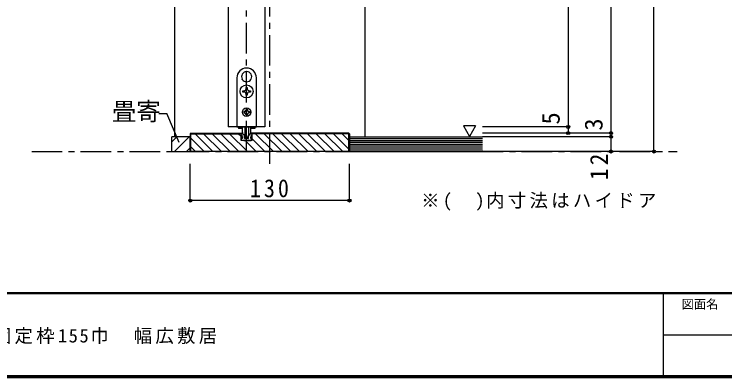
# Model space of a CAD drawing. Units: millimetres at full size, sheet at 1:5; details may follow other scales. Extents: x -973 to 977, y -701 to 696.
# Drawn here: x -528 to 52, y -701 to -404 of the extents above; entities that cross this region are included whole.
import ezdxf
from ezdxf.enums import TextEntityAlignment as Align

# ---------------------------------------------------------------- set-up
doc = ezdxf.new("R2010")
doc.units = ezdxf.units.MM
doc.header["$LTSCALE"] = 5
doc.header["$PDMODE"] = 32
doc.header["$PDSIZE"] = 2.5
doc.linetypes.add('CHAIN1', pattern=[8, 5, -1, 1, -1])
doc.linetypes.add('DASHED1', pattern=[1.8, 1.2, -0.6])
for name, color, linetype in [('0-1_通り芯', 4, 'CHAIN1'), ('0-3_仕上げ', 2, 'Continuous'), ('0-4_枠', 3, 'Continuous'), ('0-6_扉', 6, 'Continuous'), ('0-7_金物', 7, 'Continuous'), ('0-A_文字', 7, 'Continuous'), ('0-B_寸法', 7, 'Continuous'), ('0-C_ハッチ', 4, 'DASHED1'), ('F-1_枠', 6, 'Continuous'), ('F-A_文字', 7, 'Continuous')]:
    doc.layers.add(name, color=color, linetype=linetype)
doc.styles.add('ＭＳ ゴシック', font='')
doc.styles.get('ＭＳ ゴシック').set_extended_font_data('MS Gothic')

msp = doc.modelspace()

# ---------------------------------------------------------------- linework, layer by layer
at = {"layer": '0-1_通り芯'}
for p, q in [((-319.493, -526.339), (-319.493, -8.339)), ((-338.493, -516.339), (-338.493, -80.339)), ((-513.993, -516.339), (13.007, -516.339))]:
    msp.add_line(p, q, dxfattribs=at)
at = {"layer": '0-3_仕上げ'}
for p, q in [((-399.493, -516.339), (-399.493, -504.339)), ((-384.493, -504.339), (-399.493, -504.339)), ((-384.493, -516.339), (-384.493, -504.339)), ((-254.493, -516.339), (-254.493, -504.339)), ((-254.493, -504.339), (-145.993, -504.339)), ((-399.493, -516.339), (-384.493, -516.339)), ((-254.493, -516.339), (-145.993, -516.339))]:
    msp.add_line(p, q, dxfattribs=at)
at = {"layer": '0-3_仕上げ', "color": 7}
for p, q in [((-254.493, -505.839), (-145.993, -505.839)), ((-254.493, -507.339), (-145.993, -507.339)), ((-254.493, -508.839), (-145.993, -508.839)), ((-254.493, -510.339), (-145.993, -510.339)), ((-254.493, -511.839), (-145.993, -511.839)), ((-254.493, -513.339), (-145.993, -513.339)), ((-254.493, -514.839), (-145.993, -514.839))]:
    msp.add_line(p, q, dxfattribs=at)
at = {"layer": '0-4_枠', "color": 4}
for p, q in [((-396.993, -504.339), (-396.993, -307.339)), ((-241.993, -307.339), (-241.993, -504.339))]:
    msp.add_line(p, q, dxfattribs=at)
at = {"layer": '0-4_枠'}
for p, q in [((-383.786, -501.339), (-384.493, -502.046)), ((-384.493, -502.046), (-384.493, -516.339)), ((-383.993, -516.339), (-383.993, -501.839)), ((-383.993, -501.839), (-342.893, -501.839)), ((-383.786, -501.339), (-342.893, -501.339)), ((-255.2, -501.339), (-334.093, -501.339)), ((-334.093, -507.339), (-334.093, -501.339)), ((-254.993, -501.839), (-334.093, -501.839)), ((-254.493, -502.046), (-255.2, -501.339)), ((-254.993, -516.339), (-254.993, -501.839)), ((-254.493, -502.046), (-254.493, -516.339)), ((-254.493, -516.339), (-384.493, -516.339))]:
    msp.add_line(p, q, dxfattribs=at)
msp.add_lwpolyline([(-334.093, -507.339), (-342.893, -507.339), (-342.893, -501.339)], dxfattribs=at)
at = {"layer": '0-6_扉'}
for p, q in [((-353.493, -307.339), (-353.493, -496.339)), ((-323.493, -307.339), (-323.493, -496.339)), ((-323.493, -496.339), (-353.493, -496.339))]:
    msp.add_line(p, q, dxfattribs=at)
at = {"layer": '0-7_金物'}
for p, q in [((-338.592, -451.19), (-338.493, -451.289)), ((-338.394, -451.19), (-338.493, -451.289)), ((-346.493, -456.339), (-346.493, -496.339)), ((-342.135, -457.328), (-342, -457.364)), ((-342.036, -457.499), (-342, -457.364)), ((-334.85, -457.328), (-334.985, -457.364)), ((-334.949, -457.499), (-334.985, -457.364)), ((-330.493, -496.339), (-330.493, -456.339)), ((-341.643, -466.839), (-340.693, -466.839)), ((-341.643, -467.839), (-341.643, -466.839)), ((-340.693, -467.839), (-341.643, -467.839)), ((-338.993, -465.139), (-338.993, -464.189)), ((-338.993, -464.189), (-337.993, -464.189)), ((-338.993, -470.489), (-338.993, -469.539)), ((-337.993, -464.189), (-337.993, -465.139)), ((-336.293, -466.839), (-335.343, -466.839)), ((-335.343, -467.839), (-336.293, -467.839)), ((-335.343, -466.839), (-335.343, -467.839)), ((-340.293, -483.839), (-340.893, -483.839)), ((-338.993, -481.939), (-338.993, -482.539)), ((-337.993, -481.939), (-338.993, -481.939)), ((-338.993, -486.139), (-338.993, -486.739)), ((-338.993, -486.739), (-337.993, -486.739)), ((-337.993, -481.939), (-337.993, -482.539)), ((-337.993, -486.139), (-337.993, -486.739)), ((-336.693, -483.839), (-336.093, -483.839)), ((-336.093, -484.839), (-336.693, -484.839)), ((-336.093, -483.839), (-336.093, -484.839)), ((-346.493, -496.339), (-330.493, -496.339)), ((-345.093, -496.339), (-345.093, -497.539)), ((-341.96, -497.539), (-345.093, -497.539)), ((-341.993, -500.76), (-341.993, -496.339)), ((-339.993, -496.339), (-339.993, -503.96)), ((-336.993, -496.339), (-336.993, -503.96)), ((-331.893, -497.539), (-335.025, -497.539)), ((-334.993, -500.76), (-334.993, -496.339)), ((-331.893, -496.339), (-331.893, -497.539)), ((-340.831, -502.751), (-342.096, -501.485)), ((-341.993, -505.839), (-341.993, -504.575)), ((-340.619, -502.839), (-340.293, -502.839)), ((-340.093, -505.539), (-340.093, -503.039)), ((-339.693, -504.26), (-337.293, -504.26)), ((-336.893, -505.539), (-336.893, -503.039)), ((-336.367, -502.839), (-336.693, -502.839)), ((-336.155, -502.751), (-334.889, -501.485)), ((-334.993, -505.839), (-334.993, -504.575)), ((-333.993, -501.339), (-334.536, -501.339)), ((-333.993, -502.339), (-333.993, -501.339)), ((-342.293, -507.339), (-342.779, -506.112)), ((-341.993, -505.839), (-342.593, -505.839)), ((-341.193, -507.339), (-342.293, -507.339)), ((-341.193, -507.339), (-340.993, -507.139)), ((-340.993, -507.139), (-340.793, -507.339)), ((-340.793, -507.339), (-336.193, -507.339)), ((-338.793, -505.839), (-339.793, -505.839)), ((-338.493, -506.139), (-338.793, -505.839)), ((-335.993, -507.139), (-336.193, -507.339)), ((-335.793, -507.339), (-335.993, -507.139)), ((-335.793, -507.339), (-334.693, -507.339)), ((-334.993, -505.839), (-334.393, -505.839)), ((-334.693, -507.339), (-334.207, -506.112))]:
    msp.add_line(p, q, dxfattribs=at)
for points in [[(-337.993, -469.539), (-337.993, -470.489), (-338.993, -470.489)], [(-340.893, -483.839), (-340.893, -484.839), (-340.293, -484.839)], [(-342.993, -502.339), (-342.993, -501.339), (-342.45, -501.339)], [(-337.193, -505.839), (-338.193, -505.839), (-338.493, -506.139)]]:
    msp.add_lwpolyline(points, dxfattribs=at)
for centre, radius in [((-338.493, -467.339), 5.35), ((-338.493, -484.339), 3.5)]:
    msp.add_circle(centre, radius, dxfattribs=at)
for centre, radius, start, end in [((-338.493, -456.339), 8, 0, 180), ((-338.493, -455.339), 4.15, 91.3645, 208.6355), ((-338.493, -455.339), 4.15, 331.3645, 88.6355), ((-338.493, -455.339), 4.15, 211.3645, 328.6355), ((-340.693, -465.139), 1.7, 270, 0), ((-340.693, -469.539), 1.7, 0, 90), ((-336.293, -465.139), 1.7, 180, 270), ((-336.293, -469.539), 1.7, 90, 180), ((-340.293, -482.539), 1.3, 270, 0), ((-340.293, -486.139), 1.3, 0, 90), ((-336.693, -482.539), 1.3, 180, 270), ((-336.693, -486.139), 1.3, 90, 180), ((-344.993, -504.575), 3, 0, 48.19), ((-342.45, -501.839), 0.5, 45, 90), ((-339.993, -500.76), 2, 180, 264.78409), ((-340.619, -502.539), 0.3, 225, 270), ((-340.293, -503.039), 0.2, 360, 90), ((-340.193, -502.951), 0.2, 0, 84.78409), ((-339.693, -503.96), 0.3, 180, 270), ((-337.293, -503.96), 0.3, 270, 0), ((-336.793, -502.951), 0.2, 95.21591, 180), ((-336.693, -503.039), 0.2, 90, 180), ((-336.993, -500.76), 2, 275.21591, 0), ((-336.367, -502.539), 0.3, 270, 315), ((-331.993, -504.575), 3, 131.81, 180), ((-334.536, -501.839), 0.5, 90, 135), ((-342.593, -506.039), 0.2, 90, 201.616), ((-339.793, -505.539), 0.3, 180, 270), ((-337.193, -505.539), 0.3, 270, 360), ((-334.393, -506.039), 0.2, 338.384, 90)]:
    msp.add_arc(centre, radius, start, end, dxfattribs=at)
at = {"layer": '0-A_文字'}
for p, q in [((-410.172, -485.357), (-403.579, -485.357)), ((-393.616, -509.079), (-403.579, -485.357)), ((-151.557, -495.525), (-156.557, -504.185))]:
    msp.add_line(p, q, dxfattribs=at)
msp.add_lwpolyline([(-151.557, -495.525), (-161.557, -495.525), (-156.557, -504.185)], dxfattribs=at)
at = {"layer": '0-B_寸法', "color": 4}
for p, q in [((-5.993, -516.339), (-5.993, -66.339)), ((-40.993, -516.339), (-40.993, -96.339)), ((-75.993, -110.339), (-75.993, -496.339)), ((-75.993, -496.339), (-145.993, -496.339)), ((-75.993, -496.339), (-75.993, -501.339)), ((-40.993, -501.339), (-145.993, -501.339)), ((-40.993, -504.339), (-145.993, -504.339)), ((-5.993, -516.339), (-145.993, -516.339)), ((-384.493, -556.339), (-384.493, -526.339)), ((-254.493, -556.339), (-254.493, -526.339)), ((-254.493, -556.339), (-384.493, -556.339))]:
    msp.add_line(p, q, dxfattribs=at)
at = {"layer": '0-B_寸法'}
for p in [(-75.993, -496.339), (-75.993, -501.339), (-40.993, -501.339), (-40.993, -504.339), (-40.993, -516.339), (-5.993, -516.339), (-384.493, -556.339), (-254.493, -556.339)]:
    msp.add_point(p, dxfattribs=at)
at = {"layer": '0-C_ハッチ', "linetype": 'Continuous'}
for p, q in [((-399.493, -508.422), (-395.409, -504.339)), ((-397.51, -516.339), (-385.51, -504.339)), ((-366.138, -516.339), (-380.638, -501.839)), ((-359.067, -516.339), (-373.567, -501.839)), ((-351.996, -516.339), (-366.496, -501.839)), ((-344.925, -516.339), (-359.425, -501.839)), ((-337.854, -516.339), (-352.354, -501.839)), ((-342.893, -504.229), (-345.283, -501.839)), ((-316.641, -516.339), (-331.141, -501.839)), ((-309.57, -516.339), (-324.07, -501.839)), ((-302.499, -516.339), (-316.999, -501.839)), ((-295.428, -516.339), (-309.928, -501.839)), ((-288.357, -516.339), (-302.857, -501.839)), ((-281.285, -516.339), (-295.786, -501.839)), ((-274.214, -516.339), (-288.714, -501.839)), ((-267.143, -516.339), (-281.643, -501.839)), ((-260.072, -516.339), (-274.572, -501.839)), ((-254.993, -514.347), (-267.501, -501.839)), ((-254.993, -507.276), (-260.43, -501.839)), ((-373.209, -516.339), (-383.993, -505.555)), ((-330.783, -516.339), (-339.783, -507.339)), ((-323.712, -516.339), (-334.093, -505.958)), ((-387.61, -516.339), (-384.493, -513.221)), ((-380.28, -516.339), (-383.993, -512.626))]:
    msp.add_line(p, q, dxfattribs=at)
at = {"layer": 'F-1_枠'}
for p, q in [((976.653, -631.667), (-973.347, -631.667)), ((976.653, -632.5), (-973.347, -632.5)), ((1.653, -632.5), (1.653, -699.167)), ((1.653, -665.833), (974.986, -665.834)), ((976.653, -699.167), (-973.347, -699.167)), ((976.653, -700), (-973.347, -700)), ((976.653, -700.833), (-973.347, -700.833))]:
    msp.add_line(p, q, dxfattribs=at)

# ---------------------------------------------------------------- texts
at = {"layer": '0-A_文字', "style": 'ＭＳ ゴシック'}
msp.add_text('畳寄', height=14.66, dxfattribs=at).set_placement((-448.579, -495.357), align=Align.BOTTOM_LEFT)
at = {"layer": '0-A_文字', "insert": (-195.993, -564.645), "char_height": 11, "attachment_point": 7, "style": 'ＭＳ ゴシック'}
msp.add_mtext('\\T1.18;※(\u3000)内寸法はハイドア', dxfattribs=at)
at = {"layer": '0-B_寸法', "style": 'ＭＳ ゴシック'}
for s, p in [('5', (-78.493, -494.339)), ('3', (-43.493, -499.339))]:
    msp.add_text(s, height=14.66, rotation=90, dxfattribs=at).set_placement(p, align=Align.BOTTOM_LEFT)
at = {"layer": '0-B_寸法', "insert": (-43.493, -539.589), "char_height": 14.66, "attachment_point": 7, "rotation": 90, "style": 'ＭＳ ゴシック'}
msp.add_mtext('\\T1.27;\\W0.95;12', dxfattribs=at)
at = {"layer": '0-B_寸法', "insert": (-335.743, -553.839), "char_height": 14.66, "attachment_point": 7, "style": 'ＭＳ ゴシック'}
msp.add_mtext('\\T1.27;\\W0.9;130', dxfattribs=at)
at = {"layer": 'F-A_文字', "style": 'ＭＳ ゴシック'}
msp.add_text('図面名', height=7.331, dxfattribs=at).set_placement((16.653, -646.667), align=Align.BOTTOM_LEFT)
at = {"layer": 'F-A_文字', "insert": (-846.68, -673.333), "char_height": 11, "attachment_point": 7, "style": 'ＭＳ ゴシック'}
msp.add_mtext('\\T1.18;ドレタス\u3000片引き戸\u3000レールタイプ\u3000固定枠155巾\u3000幅広敷居', dxfattribs=at)

doc.saveas('drawing.dxf')
